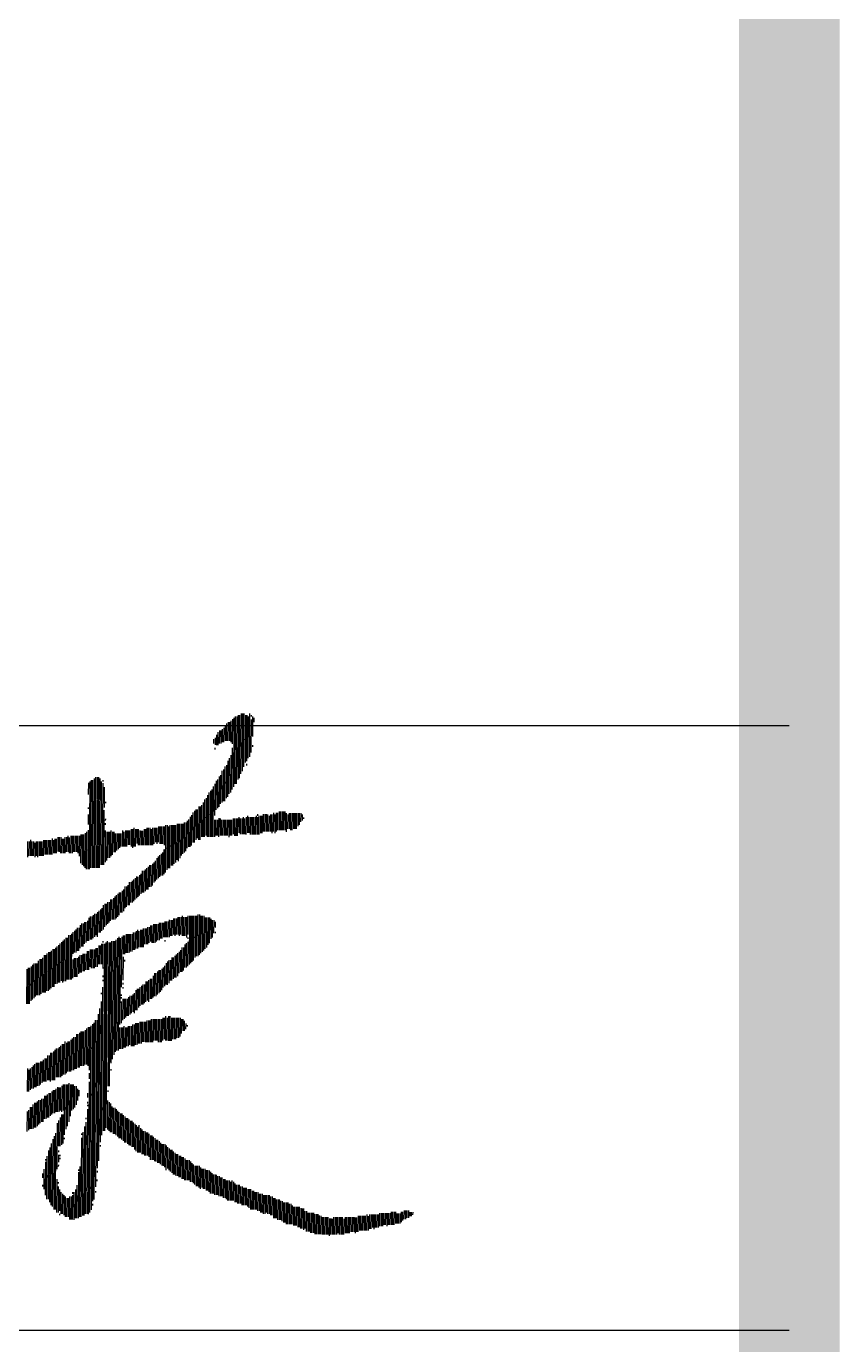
# Model space of a CAD drawing. Extents: x 1738711 to 2346805, y 1189731 to 2516152.
# Drawn here: x 2023104 to 2023508, y 1369309 to 1369963 of the extents above; entities that cross this region are included whole.
import ezdxf
from ezdxf.enums import TextEntityAlignment as Align

# ---------------------------------------------------------------- set-up
doc = ezdxf.new("R2010")
doc.units = 0
doc.header["$LTSCALE"] = 1000
doc.header["$MEASUREMENT"] = 0
doc.layers.add('TK', color=4, linetype='Continuous')
doc.layers.add('签名', color=2, linetype='Continuous')
doc.styles.add('宋体', font='SIMSUN.TTF', dxfattribs={"width": 0.75})

# ---------------------------------------------------------------- blocks, each defined once
blk = doc.blocks.new('hjashrtahreahe')
at = {"layer": 'TK', "color": 7}
for p, q in [((76600, 2800), (83100, 2800)), ((76600, 2200), (83100, 2200))]:
    blk.add_line(p, q, dxfattribs=at)
at = {"layer": 'TK', "color": 3, "const_width": 100}
blk.add_lwpolyline([(2500, 1000), (2500, 58400), (83100, 58400), (83100, 1000)], close=True, dxfattribs=at)
at = {"layer": 'TK', "color": 7, "const_width": 25}
blk.add_lwpolyline([(76600, 3550), (83100, 3550), (83100, 1000), (76600, 1000)], close=True, dxfattribs=at)
at = {"layer": 'TK', "style": '宋体', "width": 0.75}
for tag, height, p in [('项目负责人', 350, (6002.9, 57088.7)), ('专业负责人', 350, (6002.9, 56223.7)), ('设计人', 350, (6002.9, 55419.4)), ('版号1', 250, (77303.9, 22193.4)), ('时间1', 250, (82405.3, 22193.4)), ('版号2', 250, (77303.9, 21593.4)), ('时间2', 250, (82405.3, 21593.4)), ('版号3', 250, (77303.9, 20993.4)), ('时间3', 250, (82405.3, 20993.4)), ('建筑会签', 0.0001, (78977.9, 2403.2)), ('电气会签', 0.0001, (82127.9, 2403.2)), ('结构会签', 0.0001, (78977.9, 1803.2)), ('暖通会签', 0.0001, (82127.9, 1803.2)), ('给排水会签', 0.0001, (78977.9, 1249.5)), ('智能化会签', 0.0001, (82127.9, 1249.5))]:
    blk.add_attdef(tag, text='', height=height, dxfattribs=at).set_placement(p, align=Align.CENTER)
for tag, p in [('合作设计单位', (80815.9, 48985.9)), ('版号说明1', (79853.9, 22318.2)), ('版号说明2', (79853.9, 21718.2)), ('版号说明3', (79853.9, 21118.2)), ('浙江绿储科技有限公司', (80545.2, 16035.9)), ('百兆瓦级集中式熔盐储能关键', (80545.2, 14953.2)), ('设备研发及制造基地项目', (80545.2, 14603.3)), ('1#研发楼', (80545.2, 13635.9)), ('图名', (80545.2, 12435.9)), ('工程编号', (78977.9, 11460.9)), ('子项编号', (82127.9, 11460.9)), ('建筑', (78977.9, 10710.9)), ('图号', (82127.9, 10710.9)), ('施工图', (78977.9, 9960.9)), ('2023.03', (82127.9, 9960.9)), ('审定', (79352.9, 8460.9)), ('审核', (79352.9, 7710.9)), ('工程负责', (79352.9, 6960.9)), ('专业负责', (79352.9, 6210.9)), ('设计', (79352.9, 5460.9)), ('制图', (79352.9, 4710.9)), ('校对', (79352.9, 3960.9))]:
    blk.add_attdef(tag, text='', height=250, dxfattribs=at).set_placement(p, align=Align.MIDDLE_CENTER)
blk = doc.blocks.new('A$C579C72A4')
for p, q in [((1880.8, 923.6), (1880.2, 833.8)), ((1882.9, 923.6), (1882.3, 838.1)), ((1885.1, 923.6), (1884.5, 844.5)), ((1893.6, 923.5), (1893.2, 859.4)), ((1855, 902.4), (1854.8, 881)), ((1857.1, 904.5), (1857, 883.2)), ((1859.3, 908.8), (1859.1, 883.2)), ((1861.5, 910.9), (1861.3, 883.1)), ((1863.6, 910.9), (1863.4, 883.1)), ((1865.8, 913), (1865.5, 881)), ((1867.9, 915.2), (1867.7, 878.8)), ((1870.1, 917.3), (1869.3, 814.6)), ((1872.2, 919.4), (1871.5, 818.9)), ((1874.4, 919.4), (1873.6, 818.9)), ((1876.5, 921.5), (1875.8, 825.3)), ((1878.7, 921.5), (1878, 827.4)), ((1887.2, 921.4), (1886.7, 850.9)), ((1889.3, 921.4), (1888.9, 853)), ((1891.5, 919.3), (1891, 857.3)), ((1895.7, 915), (1895.4, 865.8)), ((1895.8, 921.4), (1895.7, 919.2)), ((1897.9, 919.2), (1897.7, 889.3)), ((1900, 917.1), (1900, 910.7)), ((1839.9, 885.4), (1839.9, 879)), ((1842.1, 887.6), (1842, 876.9)), ((1844.2, 891.8), (1844.1, 876.8)), ((1846.4, 896.1), (1846.3, 876.8)), ((1848.5, 898.2), (1848.4, 879)), ((1850.7, 898.2), (1850.5, 878.9)), ((1852.8, 900.3), (1852.7, 881.1)), ((1841.9, 872.6), (1841.9, 870.4)), ((1867.6, 872.4), (1867.2, 810.4)), ((1897.6, 876.5), (1897.6, 874.3)), ((1856.7, 844.7), (1856.3, 793.4)), ((1858.9, 846.8), (1858.5, 797.6)), ((1861.1, 853.2), (1860.7, 799.7)), ((1863.2, 857.5), (1862.8, 804)), ((1865.4, 861.7), (1865, 806.1)), ((1888.8, 848.7), (1888.8, 846.6)), ((1657.7, 824.7), (1656.8, 694.3)), ((1659.8, 824.7), (1658.9, 694.3)), ((1662, 826.8), (1661, 694.3)), ((1664.1, 829), (1663.2, 694.2)), ((1666.3, 828.9), (1665.3, 694.2)), ((1668.4, 828.9), (1667.4, 694.2)), ((1670.5, 826.8), (1669.6, 694.2)), ((1674.8, 824.6), (1674.8, 822.5)), ((1845.9, 825.5), (1845.6, 782.7)), ((1848.1, 829.8), (1847.7, 784.9)), ((1850.2, 831.9), (1849.9, 789.1)), ((1852.4, 838.3), (1852.1, 791.2)), ((1854.5, 840.4), (1854.2, 793.4)), ((1653.4, 820.5), (1653.3, 803.4)), ((1655.5, 822.6), (1654.6, 692.2)), ((1672.7, 822.5), (1671.8, 698.5)), ((1674.8, 820.3), (1673.9, 698.4)), ((1676.9, 813.9), (1676.7, 784)), ((1832.9, 806.4), (1832.4, 740.1)), ((1835.1, 808.5), (1834.6, 740.1)), ((1837.2, 810.6), (1836.7, 740)), ((1839.4, 814.9), (1838.9, 740)), ((1841.6, 819.1), (1841.2, 772.1)), ((1843.7, 823.4), (1843.4, 780.6)), ((1678.9, 792.5), (1678.8, 790.4)), ((1817.8, 785.1), (1817.4, 735.9)), ((1819.9, 785.1), (1819.6, 735.9)), ((1822.1, 787.2), (1821.7, 740.1)), ((1824.3, 791.4), (1823.9, 740.1)), ((1826.4, 795.7), (1826, 740.1)), ((1828.6, 797.8), (1828.2, 742.2)), ((1830.7, 802.1), (1830.3, 740.1)), ((1653.1, 773.4), (1652.9, 758.5)), ((1653.1, 784.1), (1653.1, 782)), ((1676.6, 779.7), (1676, 698.4)), ((1678.7, 766.8), (1678.6, 764.7)), ((1802.7, 765.9), (1802.4, 725.3)), ((1804.9, 770.2), (1804.5, 725.3)), ((1807, 772.3), (1806.7, 727.4)), ((1809.2, 776.6), (1808.9, 731.7)), ((1811.3, 778.7), (1811, 731.7)), ((1813.5, 780.8), (1813.2, 735.9)), ((1815.6, 780.8), (1815.3, 738.1)), ((1841.2, 765.7), (1841, 740)), ((1843.3, 765.6), (1843.1, 742.1)), ((1845.5, 765.6), (1845.3, 742.1)), ((1847.6, 767.8), (1847.4, 740)), ((1849.7, 767.7), (1849.6, 742.1)), ((1851.9, 765.6), (1851.7, 742.1)), ((1854, 765.6), (1853.8, 742.1)), ((1856.1, 765.6), (1856, 742)), ((1858.3, 765.5), (1858.1, 742)), ((1860.4, 765.5), (1860.3, 742)), ((1862.6, 765.5), (1862.4, 739.9)), ((1864.7, 765.5), (1864.5, 742)), ((1866.8, 765.5), (1866.7, 742)), ((1869, 767.6), (1868.8, 744.1)), ((1871.1, 767.6), (1870.9, 741.9)), ((1873.3, 767.6), (1873.1, 741.9)), ((1875.4, 767.6), (1875.2, 741.9)), ((1877.6, 769.7), (1877.4, 746.2)), ((1879.7, 767.5), (1879.5, 744)), ((1881.8, 767.5), (1881.7, 744)), ((1884, 769.6), (1883.8, 744)), ((1886.1, 767.5), (1885.9, 744)), ((1888.3, 769.6), (1888.1, 743.9)), ((1890.4, 771.7), (1890.2, 746.1)), ((1892.5, 769.6), (1892.4, 746)), ((1894.7, 769.6), (1894.5, 743.9)), ((1896.8, 769.5), (1896.6, 743.9)), ((1898.9, 769.5), (1898.8, 743.9)), ((1901.1, 769.5), (1900.9, 743.8)), ((1903.2, 771.6), (1903, 743.8)), ((1905.4, 769.5), (1905.2, 743.8)), ((1905.4, 773.8), (1905.4, 771.6)), ((1907.5, 771.6), (1907.3, 743.8)), ((1909.7, 771.6), (1909.5, 745.9)), ((1911.8, 771.6), (1911.6, 745.9)), ((1913.9, 773.7), (1913.8, 748)), ((1916.1, 773.7), (1915.9, 748)), ((1918.2, 773.7), (1918, 748)), ((1920.4, 773.6), (1920.2, 748)), ((1922.5, 771.5), (1922.3, 748)), ((1924.6, 773.6), (1924.5, 748)), ((1926.8, 773.6), (1926.6, 745.8)), ((1928.9, 775.7), (1928.7, 747.9)), ((1931.1, 773.6), (1930.9, 745.8)), ((1933.2, 775.7), (1933, 747.9)), ((1935.3, 775.7), (1935.2, 750)), ((1937.5, 777.8), (1937.3, 750)), ((1939.6, 777.8), (1939.4, 750)), ((1941.8, 777.8), (1941.6, 750)), ((1943.9, 777.8), (1943.7, 750)), ((1946.1, 777.7), (1945.9, 749.9)), ((1948.2, 775.6), (1948, 747.8)), ((1950.3, 773.4), (1950.1, 752)), ((1952.5, 775.6), (1952.3, 752)), ((1954.6, 775.5), (1954.4, 749.9)), ((1956.7, 775.5), (1956.5, 749.9)), ((1958.9, 775.5), (1958.7, 752)), ((1961, 775.5), (1960.8, 752)), ((1963.1, 775.5), (1963, 752)), ((1965.3, 775.5), (1965.1, 756.2)), ((1967.4, 775.4), (1967.3, 758.3)), ((1969.6, 775.4), (1969.5, 762.6)), ((1971.7, 773.3), (1971.6, 764.7)), ((1973.8, 769), (1973.8, 766.8)), ((1648.6, 745.7), (1648.2, 694.3)), ((1650.7, 747.8), (1650.3, 692.2)), ((1652.9, 749.9), (1652.5, 692.2)), ((1678.5, 749.7), (1678.2, 702.7)), ((1678.6, 760.4), (1678.6, 758.3)), ((1680.7, 747.6), (1680.4, 704.8)), ((1682.8, 747.6), (1682.5, 709.1)), ((1684.9, 747.5), (1684.7, 709.1)), ((1687.1, 749.7), (1686.8, 711.2)), ((1689.2, 747.5), (1689, 713.3)), ((1691.4, 747.5), (1691.1, 717.6)), ((1704.2, 749.5), (1704, 726)), ((1706.3, 747.4), (1706.2, 726)), ((1708.5, 749.5), (1708.3, 726)), ((1710.6, 749.5), (1710.4, 726)), ((1712.8, 749.5), (1712.6, 728.1)), ((1714.9, 749.5), (1714.7, 728.1)), ((1717, 751.6), (1716.9, 725.9)), ((1719.2, 751.6), (1719, 723.8)), ((1721.3, 753.7), (1721.1, 725.9)), ((1723.5, 751.5), (1723.3, 725.9)), ((1725.6, 751.5), (1725.4, 730.1)), ((1727.7, 751.5), (1727.6, 728)), ((1729.9, 749.4), (1729.7, 728)), ((1732, 749.3), (1731.8, 728)), ((1734.1, 749.3), (1734, 727.9)), ((1736.3, 751.5), (1736.1, 727.9)), ((1738.4, 751.4), (1738.3, 727.9)), ((1740.6, 753.6), (1740.4, 727.9)), ((1742.7, 753.5), (1742.5, 727.9)), ((1744.9, 753.5), (1744.7, 727.9)), ((1747, 751.4), (1746.8, 727.9)), ((1749.1, 753.5), (1749, 727.8)), ((1751.3, 753.5), (1751.1, 730)), ((1753.4, 753.5), (1753.3, 732.1)), ((1755.6, 753.5), (1755.4, 729.9)), ((1757.7, 755.6), (1757.5, 732.1)), ((1759.8, 755.6), (1759.7, 729.9)), ((1762, 755.5), (1761.8, 729.9)), ((1764.1, 755.5), (1763.9, 729.9)), ((1766.3, 755.5), (1766.1, 727.7)), ((1768.4, 757.6), (1767.9, 687.1)), ((1770.6, 757.6), (1770.1, 691.3)), ((1772.7, 755.5), (1772.2, 693.5)), ((1774.8, 757.6), (1774.4, 693.4)), ((1777, 757.6), (1776.5, 697.7)), ((1779.1, 757.6), (1778.7, 697.7)), ((1781.2, 757.5), (1780.8, 699.8)), ((1783.4, 757.5), (1783, 701.9)), ((1785.5, 759.7), (1785.2, 706.2)), ((1787.7, 759.6), (1787.3, 704)), ((1789.8, 759.6), (1789.4, 708.3)), ((1792, 759.6), (1791.6, 712.6)), ((1794.1, 759.6), (1793.8, 714.7)), ((1796.2, 761.7), (1795.9, 716.8)), ((1798.4, 761.7), (1798.1, 718.9)), ((1800.5, 763.8), (1800.2, 723.2)), ((1562.9, 733.5), (1562.8, 709.9)), ((1565.1, 733.4), (1564.9, 712.1)), ((1567.2, 735.6), (1567.1, 712)), ((1569.4, 733.4), (1569.2, 712)), ((1571.5, 733.4), (1571.3, 712)), ((1573.6, 731.2), (1573.5, 709.9)), ((1575.8, 733.4), (1575.6, 712)), ((1577.9, 733.3), (1577.7, 709.8)), ((1580.1, 733.3), (1579.9, 711.9)), ((1582.2, 733.3), (1582, 711.9)), ((1584.3, 733.3), (1584.2, 711.9)), ((1586.5, 735.4), (1586.3, 711.9)), ((1588.6, 735.4), (1588.5, 714)), ((1590.8, 735.4), (1590.6, 714)), ((1592.9, 735.4), (1592.7, 714)), ((1595, 735.4), (1594.9, 714)), ((1597.2, 735.3), (1597, 714)), ((1599.3, 737.5), (1599.2, 713.9)), ((1601.5, 735.3), (1601.3, 716.1)), ((1603.6, 737.4), (1603.5, 716.1)), ((1605.7, 737.4), (1605.6, 716)), ((1607.9, 739.5), (1607.7, 718.2)), ((1610, 739.5), (1609.9, 718.1)), ((1612.2, 739.5), (1612, 716)), ((1614.3, 737.4), (1614.1, 716)), ((1616.4, 737.3), (1616.3, 716)), ((1618.6, 739.5), (1618.4, 715.9)), ((1620.7, 739.5), (1620.6, 718.1)), ((1622.9, 741.6), (1622.7, 718.1)), ((1625, 739.4), (1624.8, 715.9)), ((1627.2, 741.5), (1627, 715.9)), ((1629.3, 741.5), (1629.1, 715.9)), ((1631.4, 741.5), (1631.3, 718)), ((1633.6, 741.5), (1633.4, 718)), ((1635.7, 741.5), (1635.5, 718)), ((1637.9, 741.5), (1637.7, 715.8)), ((1640, 741.5), (1639.8, 711.5)), ((1642.1, 743.6), (1641.8, 700.8)), ((1644.3, 743.6), (1644, 698.7)), ((1646.4, 743.5), (1646.1, 696.5)), ((1693.5, 745.3), (1693.3, 717.5)), ((1695.6, 745.3), (1695.4, 719.7)), ((1697.8, 745.3), (1697.6, 721.8)), ((1699.9, 745.3), (1699.7, 723.9)), ((1702, 745.3), (1701.9, 726)), ((1755.2, 708.5), (1755, 676.5)), ((1757.4, 710.7), (1757.2, 678.6)), ((1759.5, 712.8), (1759.3, 680.7)), ((1761.7, 714.9), (1761.5, 682.8)), ((1763.8, 717), (1763.6, 682.8)), ((1766, 721.3), (1765.8, 684.9)), ((1733.7, 689.5), (1733.5, 657.4)), ((1735.8, 689.4), (1735.6, 657.4)), ((1738, 691.6), (1737.8, 659.5)), ((1740.2, 693.7), (1739.9, 661.6)), ((1742.3, 695.8), (1742.1, 661.6)), ((1744.5, 697.9), (1744.2, 665.9)), ((1746.6, 697.9), (1746.4, 665.8)), ((1748.8, 700), (1748.5, 668)), ((1750.9, 702.2), (1750.7, 672.2)), ((1753.1, 704.3), (1752.8, 674.3)), ((1712.2, 668.2), (1712, 638.3)), ((1714.3, 672.5), (1714.1, 638.3)), ((1716.5, 672.5), (1716.3, 642.5)), ((1718.6, 674.6), (1718.4, 642.5)), ((1720.8, 676.7), (1720.6, 644.6)), ((1722.9, 678.8), (1722.7, 646.8)), ((1725.1, 681), (1724.9, 648.9)), ((1727.2, 680.9), (1727, 651)), ((1729.4, 683.1), (1729.2, 653.1)), ((1731.5, 685.2), (1731.3, 655.3)), ((1690.6, 649.1), (1690.4, 617.1)), ((1692.8, 651.3), (1692.6, 617)), ((1695, 653.4), (1694.7, 619.2)), ((1697.1, 655.5), (1696.9, 621.3)), ((1699.3, 657.6), (1699, 623.4)), ((1701.4, 657.6), (1701.2, 627.7)), ((1703.6, 659.7), (1703.3, 627.7)), ((1705.7, 661.9), (1705.5, 629.8)), ((1707.9, 666.1), (1707.6, 634)), ((1710, 666.1), (1709.8, 636.2)), ((1667, 627.9), (1666.7, 591.6)), ((1669.1, 630), (1668.9, 598)), ((1671.3, 632.2), (1671, 598)), ((1673.4, 634.3), (1673.2, 600.1)), ((1675.6, 638.6), (1675.3, 602.2)), ((1677.8, 640.7), (1677.5, 606.5)), ((1679.9, 640.7), (1679.7, 608.6)), ((1682, 642.8), (1681.8, 610.7)), ((1684.2, 642.8), (1684, 612.8)), ((1686.4, 647), (1686.1, 615)), ((1688.5, 647), (1688.3, 617.1)), ((1641.2, 608.9), (1640.9, 574.6)), ((1643.3, 611), (1643.1, 576.8)), ((1645.5, 611), (1645.2, 576.8)), ((1647.6, 613.1), (1647.4, 581)), ((1649.8, 613.1), (1649.5, 583.1)), ((1651.9, 615.2), (1651.7, 585.3)), ((1654.1, 619.5), (1653.8, 585.2)), ((1656.2, 621.6), (1656, 587.4)), ((1658.4, 621.6), (1658.1, 587.4)), ((1660.5, 623.7), (1660.3, 589.5)), ((1662.7, 625.8), (1662.4, 591.6)), ((1664.8, 625.8), (1664.6, 593.7)), ((1750.2, 610.2), (1750, 582.4)), ((1752.4, 610.2), (1752.2, 582.4)), ((1754.5, 610.2), (1754.3, 584.5)), ((1756.7, 610.2), (1756.5, 586.6)), ((1758.8, 612.3), (1758.6, 586.6)), ((1761, 612.3), (1760.8, 588.8)), ((1763.1, 612.3), (1762.9, 588.7)), ((1765.2, 612.2), (1765.1, 590.9)), ((1767.4, 614.4), (1767.2, 590.8)), ((1769.5, 614.4), (1769.4, 590.8)), ((1771.7, 614.3), (1771.5, 590.8)), ((1773.8, 616.5), (1773.6, 590.8)), ((1776, 616.4), (1775.8, 592.9)), ((1778.1, 616.4), (1777.9, 592.9)), ((1780.2, 618.6), (1780.1, 595)), ((1782.4, 618.5), (1782.2, 592.9)), ((1784.5, 618.5), (1784.3, 595)), ((1786.7, 620.6), (1786.5, 595)), ((1788.8, 620.6), (1788.6, 592.8)), ((1790.9, 620.6), (1790.8, 595)), ((1793.1, 622.7), (1792.9, 592.8)), ((1795.2, 620.6), (1795, 592.8)), ((1797.4, 620.6), (1797.2, 592.8)), ((1799.5, 620.5), (1799.3, 590.6)), ((1801.7, 622.7), (1801.5, 594.9)), ((1803.8, 622.7), (1803.3, 550)), ((1805.9, 622.6), (1805.4, 552.1)), ((1808.1, 622.6), (1807.6, 554.2)), ((1810.2, 622.6), (1809.7, 556.3)), ((1812.3, 622.6), (1811.9, 560.6)), ((1814.5, 622.6), (1814.1, 562.7)), ((1816.6, 624.7), (1816.2, 562.7)), ((1818.8, 624.7), (1818.3, 564.8)), ((1820.9, 622.5), (1820.5, 566.9)), ((1823, 622.5), (1822.7, 569.1)), ((1825.2, 622.5), (1824.8, 571.2)), ((1827.3, 620.3), (1827, 573.3)), ((1829.4, 620.3), (1829.1, 575.4)), ((1831.6, 620.3), (1831.3, 579.7)), ((1833.7, 620.3), (1833.4, 581.8)), ((1835.8, 618.1), (1835.6, 588.2)), ((1838, 616), (1837.8, 590.3)), ((1840.1, 616), (1840, 596.7)), ((1842.2, 613.8), (1842.2, 605.3)), ((1619.7, 589.8), (1619.2, 525.6)), ((1621.8, 589.8), (1621.3, 527.7)), ((1624, 594), (1623.5, 527.7)), ((1626.1, 594), (1625.6, 527.7)), ((1628.3, 596.1), (1627.8, 527.7)), ((1630.4, 598.2), (1630.2, 566.2)), ((1632.6, 600.4), (1632.3, 568.3)), ((1634.7, 602.5), (1634.5, 568.3)), ((1636.9, 604.6), (1636.6, 570.4)), ((1639, 604.6), (1638.8, 570.4)), ((1696.6, 589.2), (1695.4, 422.4)), ((1698.8, 591.3), (1697.6, 422.4)), ((1700.9, 589.2), (1700, 460.9)), ((1703.1, 591.3), (1702.5, 516.5)), ((1705.2, 593.4), (1705, 565.6)), ((1707.4, 593.4), (1707.2, 565.6)), ((1709.5, 595.5), (1709.3, 567.7)), ((1711.6, 595.5), (1711.4, 567.7)), ((1713.8, 595.5), (1713.6, 567.7)), ((1715.9, 595.5), (1715.7, 569.8)), ((1718.1, 595.5), (1717.9, 569.8)), ((1720.2, 597.6), (1720, 571.9)), ((1722.4, 597.6), (1722.2, 571.9)), ((1724.5, 599.7), (1724.3, 574)), ((1726.7, 601.8), (1726.5, 574)), ((1728.8, 599.7), (1728.6, 576.2)), ((1730.9, 601.8), (1730.8, 576.1)), ((1733.1, 601.8), (1732.9, 576.1)), ((1735.2, 603.9), (1735, 576.1)), ((1737.4, 603.9), (1737.2, 580.4)), ((1739.5, 603.9), (1739.3, 580.4)), ((1741.7, 606), (1741.5, 580.3)), ((1743.8, 606), (1743.6, 582.5)), ((1746, 608.1), (1745.8, 584.6)), ((1748.1, 608.1), (1747.9, 582.4)), ((1801.4, 590.6), (1801.4, 588.5)), ((1842.1, 598.9), (1842.1, 596.7)), ((1598.1, 570.7), (1597.7, 515.1)), ((1600.3, 572.8), (1599.9, 517.2)), ((1602.4, 572.8), (1602, 517.2)), ((1604.6, 574.9), (1604.2, 521.4)), ((1606.7, 577), (1606.3, 521.4)), ((1608.9, 579.2), (1608.5, 523.6)), ((1611, 581.3), (1610.6, 523.5)), ((1613.2, 583.4), (1612.8, 525.7)), ((1615.3, 585.5), (1614.9, 523.5)), ((1617.5, 587.6), (1617.1, 525.6)), ((1651.6, 570.3), (1651.4, 542.5)), ((1653.7, 570.3), (1653.5, 542.5)), ((1655.9, 572.4), (1655.7, 546.7)), ((1658, 572.4), (1657.8, 544.6)), ((1660.2, 572.4), (1660, 544.6)), ((1662.3, 572.4), (1662.1, 544.6)), ((1664.4, 574.5), (1664.2, 546.7)), ((1666.6, 574.5), (1666.4, 546.7)), ((1668.8, 578.7), (1668.6, 550.9)), ((1670.9, 578.7), (1670.7, 550.9)), ((1673, 580.8), (1672.8, 550.9)), ((1675.2, 580.8), (1674.9, 544.5)), ((1675.2, 585.1), (1675.2, 583)), ((1677.3, 580.8), (1675.3, 302.8)), ((1679.5, 582.9), (1677.5, 302.8)), ((1681.6, 585), (1679.6, 307.1)), ((1683.8, 582.9), (1682.2, 369.1)), ((1685.9, 582.9), (1684.4, 369)), ((1688, 585), (1686.7, 403.2)), ((1690.2, 585), (1688.9, 409.6)), ((1692.3, 585), (1691.1, 416)), ((1694.5, 587.1), (1693.3, 420.3)), ((1767.2, 586.6), (1767.2, 584.4)), ((1788.4, 569.3), (1788.2, 537.2)), ((1790.6, 571.4), (1790.4, 539.4)), ((1792.8, 575.7), (1792.5, 539.3)), ((1794.9, 575.7), (1794.7, 541.5)), ((1797.1, 579.9), (1796.8, 545.7)), ((1799.2, 582.1), (1799, 545.7)), ((1801.4, 584.2), (1801.1, 547.8)), ((1570.2, 549.5), (1569.8, 498.2)), ((1572.3, 551.6), (1572, 500.3)), ((1574.5, 551.6), (1574.1, 502.4)), ((1576.6, 551.6), (1576.3, 504.5)), ((1578.8, 555.8), (1578.4, 504.5)), ((1580.9, 558), (1580.5, 504.5)), ((1583.1, 558), (1582.7, 506.6)), ((1585.2, 560.1), (1584.9, 508.8)), ((1587.4, 564.3), (1587, 508.7)), ((1589.5, 564.3), (1589.1, 508.7)), ((1591.7, 566.4), (1591.3, 510.9)), ((1593.8, 568.6), (1593.4, 510.8)), ((1596, 568.6), (1595.6, 513)), ((1630.1, 557.6), (1629.9, 529.8)), ((1632.3, 559.7), (1632.1, 531.9)), ((1634.4, 559.7), (1634.2, 531.9)), ((1636.5, 559.7), (1636.3, 531.9)), ((1638.7, 561.8), (1638.5, 536.2)), ((1640.8, 564), (1640.7, 538.3)), ((1643, 563.9), (1642.8, 538.3)), ((1645.1, 566.1), (1645, 540.4)), ((1647.3, 566), (1647.1, 540.4)), ((1649.4, 566), (1649.2, 542.5)), ((1705, 561.4), (1704.7, 527.1)), ((1707.1, 557.1), (1707.1, 554.9)), ((1769.1, 552.3), (1768.8, 520.3)), ((1771.2, 554.5), (1771, 520.2)), ((1773.4, 556.6), (1773.1, 522.4)), ((1775.5, 556.6), (1775.3, 526.6)), ((1777.7, 560.8), (1777.4, 526.6)), ((1779.8, 560.8), (1779.6, 528.7)), ((1782, 562.9), (1781.7, 530.9)), ((1784.1, 565.1), (1783.9, 530.8)), ((1786.3, 567.2), (1786, 533)), ((1561.6, 543.1), (1561.2, 491.8)), ((1563.7, 545.3), (1563.3, 491.8)), ((1565.9, 545.2), (1565.5, 491.8)), ((1568, 547.4), (1567.7, 496.1)), ((1674.8, 533.8), (1674.8, 531.6)), ((1749.7, 533.2), (1749.5, 501.2)), ((1751.9, 537.5), (1751.6, 503.3)), ((1754, 537.5), (1753.8, 503.3)), ((1756.2, 539.6), (1755.9, 505.4)), ((1758.3, 541.7), (1758.1, 507.5)), ((1760.4, 541.7), (1760.2, 509.6)), ((1762.6, 543.8), (1762.4, 511.8)), ((1764.8, 546), (1764.5, 516)), ((1766.9, 548.1), (1766.7, 518.1)), ((1674.7, 516.7), (1673.1, 296.4)), ((1674.8, 527.4), (1674.8, 525.2)), ((1704.7, 516.4), (1704.6, 514.3)), ((1704.7, 522.9), (1704.7, 520.7)), ((1723.9, 512), (1723.7, 482.1)), ((1726, 514.2), (1725.8, 482.1)), ((1728.2, 514.1), (1728, 486.3)), ((1730.3, 516.3), (1730.1, 488.5)), ((1732.5, 518.4), (1732.3, 490.6)), ((1734.6, 520.5), (1734.4, 490.6)), ((1736.8, 520.5), (1736.6, 492.7)), ((1738.9, 524.8), (1738.7, 494.8)), ((1741.1, 524.7), (1740.9, 496.9)), ((1743.2, 526.9), (1743, 494.8)), ((1745.4, 529), (1745.2, 499)), ((1747.5, 529), (1747.3, 499)), ((1672.4, 495.3), (1670.9, 285.7)), ((1672.5, 508.1), (1672.5, 506)), ((1702.4, 495.1), (1702.1, 463)), ((1702.4, 505.8), (1702.4, 503.6)), ((1702.4, 501.5), (1702.4, 499.4)), ((1704.5, 499.3), (1704.3, 467.3)), ((1706.7, 499.3), (1706.5, 469.4)), ((1708.8, 499.3), (1708.6, 471.5)), ((1711, 499.3), (1710.8, 473.6)), ((1713.1, 501.4), (1712.9, 473.6)), ((1715.3, 503.5), (1715.1, 475.7)), ((1717.4, 503.5), (1717.2, 477.9)), ((1719.6, 505.6), (1719.4, 480)), ((1721.7, 507.8), (1721.5, 477.8)), ((1668, 476.1), (1666.4, 247.3)), ((1670.2, 484.6), (1668.6, 258)), ((1764.2, 471.1), (1764, 436.9)), ((1766.3, 471.1), (1766.1, 439)), ((1768.5, 473.2), (1768.2, 436.9)), ((1770.6, 471.1), (1770.4, 436.9)), ((1772.8, 473.2), (1772.5, 436.8)), ((1774.9, 473.2), (1774.7, 436.8)), ((1777, 471), (1776.8, 436.8)), ((1779.2, 471), (1778.9, 438.9)), ((1781.3, 471), (1781.1, 438.9)), ((1783.5, 471), (1783.2, 438.9)), ((1785.6, 471), (1785.4, 441)), ((1787.7, 470.9), (1787.5, 441)), ((1789.9, 470.9), (1789.7, 443.1)), ((1648.6, 452.7), (1648.2, 401.4)), ((1650.8, 454.8), (1650.4, 401.4)), ((1652.9, 456.9), (1652.5, 399.2)), ((1655, 456.9), (1654.6, 392.8)), ((1657.2, 459.1), (1655.2, 181.1)), ((1659.4, 461.2), (1657.4, 185.3)), ((1661.5, 463.3), (1659.6, 198.1)), ((1663.7, 467.6), (1661.8, 200.3)), ((1665.8, 467.5), (1664, 219.5)), ((1700, 456.6), (1699.7, 424.5)), ((1702.1, 456.6), (1701.9, 424.5)), ((1704.2, 456.6), (1704, 424.5)), ((1706.4, 458.7), (1706.2, 426.6)), ((1708.5, 456.5), (1708.3, 426.6)), ((1710.6, 456.5), (1710.4, 428.7)), ((1712.8, 458.7), (1712.6, 428.7)), ((1714.9, 458.6), (1714.7, 430.8)), ((1717.1, 458.6), (1716.9, 428.7)), ((1719.2, 460.7), (1719, 428.7)), ((1721.4, 460.7), (1721.1, 428.7)), ((1723.5, 462.9), (1723.3, 430.8)), ((1725.7, 462.8), (1725.4, 430.8)), ((1727.8, 462.8), (1727.6, 432.9)), ((1730, 464.9), (1729.7, 432.9)), ((1732.1, 464.9), (1731.9, 432.9)), ((1734.2, 464.9), (1734, 435)), ((1736.4, 464.9), (1736.2, 435)), ((1738.5, 464.9), (1738.3, 434.9)), ((1740.7, 467), (1740.4, 434.9)), ((1742.8, 467), (1742.6, 434.9)), ((1744.9, 467), (1744.7, 434.9)), ((1747.1, 469.1), (1746.8, 434.9)), ((1749.2, 469.1), (1749, 434.9)), ((1751.4, 469.1), (1751.1, 437)), ((1753.5, 469.1), (1753.3, 437)), ((1755.6, 469), (1755.4, 437)), ((1757.8, 469), (1757.5, 434.8)), ((1759.9, 469), (1759.7, 434.8)), ((1762.1, 469), (1761.8, 434.8)), ((1792, 468.8), (1791.8, 447.4)), ((1794.1, 468.8), (1794, 451.7)), ((1796.3, 466.6), (1796.1, 451.6)), ((1798.4, 462.3), (1798.3, 453.8)), ((1800.5, 460.2), (1800.5, 458)), ((1618.5, 435.8), (1618.2, 386.6)), ((1620.7, 433.7), (1620.3, 388.7)), ((1622.8, 435.8), (1622.5, 390.9)), ((1625, 435.8), (1624.6, 390.9)), ((1627.1, 437.9), (1626.8, 390.8)), ((1629.3, 440), (1628.9, 393)), ((1631.4, 442.1), (1631.1, 392.9)), ((1633.6, 442.1), (1633.2, 395.1)), ((1635.7, 446.4), (1635.4, 395.1)), ((1637.9, 446.4), (1637.5, 397.2)), ((1640, 448.5), (1639.6, 397.2)), ((1642.2, 450.6), (1641.8, 399.3)), ((1644.3, 450.6), (1643.9, 399.3)), ((1646.4, 450.6), (1646.1, 399.3)), ((1592.7, 414.6), (1592.5, 378.3)), ((1594.9, 414.6), (1594.6, 378.2)), ((1597, 418.9), (1596.7, 376.1)), ((1599.2, 418.8), (1598.9, 378.2)), ((1601.3, 421), (1601, 378.2)), ((1603.5, 423.1), (1603.2, 378.2)), ((1605.6, 425.2), (1605.3, 382.4)), ((1607.8, 425.2), (1607.5, 382.4)), ((1609.9, 427.3), (1609.6, 382.4)), ((1612.1, 429.4), (1611.7, 382.4)), ((1614.2, 431.6), (1613.9, 384.5)), ((1616.4, 431.5), (1616, 386.6)), ((1562.7, 395.6), (1562.4, 361.4)), ((1564.8, 393.4), (1564.5, 361.4)), ((1566.9, 395.5), (1566.7, 363.5)), ((1569.1, 397.7), (1568.9, 365.6)), ((1571.2, 399.8), (1571, 365.6)), ((1573.4, 401.9), (1573.1, 367.7)), ((1575.5, 404), (1575.3, 367.7)), ((1577.7, 404), (1577.4, 369.8)), ((1579.8, 404), (1579.6, 369.8)), ((1582, 406.1), (1581.7, 371.9)), ((1584.1, 406.1), (1583.9, 374)), ((1586.3, 408.2), (1586, 376.2)), ((1588.4, 410.4), (1588.2, 376.2)), ((1590.6, 410.3), (1590.3, 376.1)), ((1686.7, 394.7), (1686.7, 392.5)), ((1624.5, 373.7), (1624.1, 316)), ((1654.5, 375.7), (1653, 178.9)), ((1654.6, 388.5), (1654.5, 379.9)), ((1588, 354.8), (1587.8, 320.6)), ((1590.2, 354.8), (1589.9, 320.5)), ((1592.3, 356.9), (1592.1, 322.7)), ((1594.5, 359), (1594.2, 322.6)), ((1596.6, 359), (1596.4, 324.8)), ((1598.8, 361.1), (1598.5, 326.9)), ((1600.9, 363.2), (1600.7, 329)), ((1603, 363.2), (1602.8, 329)), ((1605.2, 365.3), (1605, 331.1)), ((1607.4, 367.5), (1607.1, 331.1)), ((1609.5, 367.4), (1609.2, 331.1)), ((1611.6, 367.4), (1611.4, 333.2)), ((1613.8, 369.6), (1613.5, 331.1)), ((1615.9, 371.7), (1615.7, 333.2)), ((1618.1, 371.7), (1617.5, 296.8)), ((1620.2, 371.6), (1619.7, 305.4)), ((1622.4, 371.6), (1621.9, 309.6)), ((1626.6, 371.6), (1626.3, 324.6)), ((1628.8, 371.6), (1628.5, 333.1)), ((1630.9, 371.6), (1630.6, 335.2)), ((1633, 369.4), (1632.8, 337.3)), ((1635.2, 369.4), (1635, 341.6)), ((1637.3, 365.1), (1637.2, 348)), ((1639.4, 363), (1639.3, 354.4)), ((1652.2, 358.6), (1652.2, 352.2)), ((1682.2, 362.6), (1682.2, 360.5)), ((1564.3, 333.6), (1564.1, 303.6)), ((1566.5, 337.8), (1566.3, 305.7)), ((1568.7, 337.8), (1568.4, 305.7)), ((1570.8, 342.1), (1570.6, 305.7)), ((1573, 344.2), (1572.7, 307.8)), ((1575.1, 344.2), (1574.9, 307.8)), ((1577.3, 346.3), (1577, 309.9)), ((1579.4, 348.4), (1579.2, 312.1)), ((1581.6, 348.4), (1581.3, 314.2)), ((1583.7, 350.5), (1583.5, 316.3)), ((1585.9, 350.5), (1585.6, 316.3)), ((1652, 335.1), (1650.9, 179)), ((1652.1, 345.8), (1652.1, 343.6)), ((1652.1, 341.5), (1652.1, 339.3)), ((1682.1, 347.7), (1681.8, 304.9)), ((1684.2, 345.5), (1683.9, 302.8)), ((1686.3, 343.4), (1686, 300.6)), ((1688.4, 339.1), (1688.1, 300.6)), ((1690.5, 336.9), (1690.3, 298.4)), ((1692.7, 336.9), (1692.4, 298.4)), ((1694.8, 334.8), (1694.5, 296.3)), ((1562.2, 331.4), (1562, 301.5)), ((1607, 314), (1606.5, 245.6)), ((1609.1, 318.3), (1608.9, 279.8)), ((1611.3, 322.5), (1611, 279.8)), ((1613.5, 326.8), (1613.2, 281.9)), ((1615.6, 326.8), (1615.3, 284)), ((1649.8, 315.8), (1648.8, 179)), ((1649.8, 322.2), (1649.8, 320.1)), ((1696.9, 332.6), (1696.6, 294.1)), ((1699, 330.4), (1698.8, 292)), ((1701.2, 328.3), (1700.9, 291.9)), ((1703.3, 328.3), (1703, 289.8)), ((1705.4, 326.1), (1705.2, 287.6)), ((1707.6, 324), (1707.3, 285.5)), ((1709.7, 321.8), (1709.4, 285.5)), ((1711.8, 321.8), (1711.5, 283.3)), ((1713.9, 319.6), (1713.7, 281.2)), ((1716.1, 317.5), (1715.8, 281.1)), ((1718.2, 317.5), (1717.9, 279)), ((1720.3, 315.3), (1720.1, 279)), ((1602.6, 294.8), (1601.8, 185.7)), ((1604.7, 299), (1603.9, 185.7)), ((1643.2, 298.8), (1643.2, 296.6)), ((1645.4, 300.9), (1644.5, 176.9)), ((1647.6, 309.4), (1646.6, 176.9)), ((1722.4, 313.2), (1722.2, 274.7)), ((1724.6, 311), (1724.3, 272.5)), ((1726.7, 308.9), (1726.4, 270.4)), ((1728.8, 311), (1728.5, 270.4)), ((1730.9, 306.7), (1730.7, 270.3)), ((1733.1, 304.5), (1732.8, 268.2)), ((1735.2, 302.4), (1734.9, 268.2)), ((1737.3, 302.4), (1737.1, 266)), ((1739.5, 300.2), (1739.2, 266)), ((1741.6, 300.2), (1741.3, 266)), ((1743.7, 298), (1743.5, 263.8)), ((1745.8, 295.9), (1745.6, 259.5)), ((1748, 295.9), (1747.7, 259.5)), ((1596, 277.7), (1595.4, 196.5)), ((1598.2, 284.1), (1597.5, 192.2)), ((1600.4, 290.5), (1599.7, 190)), ((1617.5, 292.5), (1617.5, 290.4)), ((1643.2, 292.4), (1642.3, 174.7)), ((1670.9, 281.5), (1670.9, 279.3)), ((1750.1, 293.7), (1749.9, 259.5)), ((1752.2, 291.6), (1752, 257.4)), ((1754.3, 289.4), (1754.1, 257.3)), ((1756.5, 289.4), (1756.2, 255.2)), ((1758.6, 287.2), (1758.4, 255.2)), ((1760.7, 285.1), (1760.5, 253)), ((1762.9, 282.9), (1762.6, 250.9)), ((1765, 282.9), (1764.8, 250.8)), ((1767.1, 282.9), (1766.9, 248.7)), ((1769.3, 280.8), (1769, 244.4)), ((1771.4, 278.6), (1771.1, 246.5)), ((1773.5, 276.4), (1773.3, 244.4)), ((1589.4, 256.4), (1589.1, 207.2)), ((1589.5, 260.7), (1589.5, 258.5)), ((1591.6, 264.9), (1591.2, 200.8)), ((1593.8, 273.5), (1593.3, 200.8)), ((1608.8, 266.9), (1608.7, 256.2)), ((1608.8, 273.4), (1608.8, 271.2)), ((1610.9, 266.9), (1610.9, 264.8)), ((1610.9, 262.6), (1610.9, 260.5)), ((1775.6, 274.3), (1775.4, 242.2)), ((1777.8, 274.3), (1777.5, 240.1)), ((1779.9, 272.1), (1779.6, 237.9)), ((1782, 270), (1781.8, 237.9)), ((1784.1, 267.8), (1783.9, 235.7)), ((1786.3, 267.8), (1786, 235.7)), ((1788.4, 265.6), (1788.2, 233.6)), ((1790.5, 265.6), (1790.3, 233.6)), ((1792.7, 263.5), (1792.4, 231.4)), ((1794.8, 263.5), (1794.6, 231.4)), ((1796.9, 261.3), (1796.7, 229.2)), ((1799, 259.2), (1798.8, 229.2)), ((1801.2, 259.1), (1801, 229.2)), ((1803.3, 259.1), (1803.1, 229.2)), ((1805.4, 257), (1805.2, 227)), ((1585, 239.3), (1585, 232.9)), ((1587.2, 245.7), (1587, 215.8)), ((1608.7, 252), (1608.6, 249.8)), ((1638.5, 241.1), (1638, 172.6)), ((1638.6, 245.3), (1638.5, 243.2)), ((1640.7, 249.6), (1640.2, 174.8)), ((1666.3, 243), (1666.3, 240.9)), ((1807.6, 254.8), (1807.4, 227)), ((1809.7, 252.7), (1809.5, 224.9)), ((1811.8, 250.5), (1811.6, 222.7)), ((1813.9, 250.5), (1813.7, 220.6)), ((1816.1, 250.5), (1815.9, 220.5)), ((1818.2, 250.5), (1818, 218.4)), ((1820.3, 248.3), (1820.1, 216.2)), ((1822.5, 246.2), (1822.3, 218.4)), ((1824.6, 246.1), (1824.4, 216.2)), ((1826.7, 246.1), (1826.5, 216.2)), ((1828.9, 244), (1828.7, 214)), ((1831, 244), (1830.8, 214)), ((1833.1, 243.9), (1832.9, 211.9)), ((1835.3, 241.8), (1835, 209.7)), ((1837.4, 239.6), (1837.2, 209.7)), ((1839.5, 237.5), (1839.3, 209.7)), ((1841.7, 237.5), (1841.4, 207.5)), ((1843.8, 237.4), (1843.6, 207.5)), ((1584.9, 222.2), (1584.9, 220.1)), ((1606.4, 230.6), (1606, 181.4)), ((1608.4, 219.9), (1608.2, 181.4)), ((1608.5, 226.3), (1608.5, 224.2)), ((1636.2, 221.8), (1635.9, 172.7)), ((1666.2, 230.2), (1666.2, 228)), ((1845.9, 235.3), (1845.7, 207.5)), ((1848.1, 235.3), (1847.8, 205.3)), ((1850.2, 233.1), (1850, 205.3)), ((1852.3, 233.1), (1852.1, 205.3)), ((1854.4, 231), (1854.2, 203.2)), ((1856.6, 230.9), (1856.4, 203.1)), ((1858.7, 228.8), (1858.5, 201)), ((1860.8, 228.8), (1860.6, 198.8)), ((1863, 228.8), (1862.8, 198.8)), ((1865.1, 226.6), (1864.9, 198.8)), ((1867.2, 228.7), (1867, 198.8)), ((1869.4, 226.6), (1869.2, 198.8)), ((1871.5, 224.4), (1871.3, 196.6)), ((1873.6, 222.3), (1873.4, 196.6)), ((1875.8, 222.2), (1875.6, 194.4)), ((1877.9, 222.2), (1877.7, 194.4)), ((1880, 220.1), (1879.8, 194.4)), ((1882.2, 220.1), (1882, 192.3)), ((1884.3, 217.9), (1884.1, 192.2)), ((1886.4, 217.9), (1886.2, 192.2)), ((1888.6, 217.9), (1888.4, 192.2)), ((1610.5, 215.6), (1610.3, 183.5)), ((1612.6, 211.3), (1612.4, 179.2)), ((1614.8, 209.2), (1614.6, 179.2)), ((1616.9, 207), (1616.7, 177.1)), ((1619, 204.9), (1618.8, 174.9)), ((1621.1, 202.7), (1620.9, 174.9)), ((1623.3, 202.7), (1623.1, 174.9)), ((1625.4, 204.8), (1625.2, 170.6)), ((1627.6, 204.8), (1627.3, 170.6)), ((1629.7, 206.9), (1629.5, 170.6)), ((1629.8, 211.2), (1629.7, 209.1)), ((1631.9, 211.2), (1631.6, 170.5)), ((1634.1, 215.4), (1633.8, 172.7)), ((1664, 213.1), (1664, 210.9)), ((1890.7, 215.7), (1890.5, 190.1)), ((1892.8, 215.7), (1892.6, 187.9)), ((1895, 215.7), (1894.7, 185.8)), ((1897.1, 213.5), (1896.9, 185.7)), ((1899.2, 213.5), (1899, 185.7)), ((1901.3, 211.4), (1901.2, 185.7)), ((1903.5, 211.4), (1903.3, 185.7)), ((1905.6, 211.3), (1905.4, 183.5)), ((1907.7, 209.2), (1907.6, 183.5)), ((1909.9, 209.2), (1909.7, 181.4)), ((1912, 209.2), (1911.8, 181.4)), ((1914.1, 207), (1913.9, 179.2)), ((1916.3, 207), (1916.1, 179.2)), ((1918.4, 207), (1918.2, 181.3)), ((1920.6, 207), (1920.4, 179.2)), ((1922.7, 206.9), (1922.5, 179.1)), ((1924.8, 204.8), (1924.6, 177)), ((1927, 204.8), (1926.8, 177)), ((1929.1, 202.6), (1928.9, 172.7)), ((1931.2, 202.6), (1931, 172.7)), ((1933.3, 200.4), (1933.1, 172.6)), ((1935.5, 200.4), (1935.3, 170.5)), ((1937.6, 200.4), (1937.4, 170.5)), ((1939.7, 198.3), (1939.5, 170.5)), ((1941.9, 198.2), (1941.7, 168.3)), ((1610.3, 179.3), (1610.3, 177.1)), ((1659.6, 193.9), (1659.6, 191.7)), ((1944, 196.1), (1943.8, 166.2)), ((1946.1, 196.1), (1945.9, 166.1)), ((1948.3, 196.1), (1948, 164)), ((1950.4, 196), (1950.2, 164)), ((1952.5, 193.9), (1952.3, 164)), ((1954.7, 193.9), (1954.5, 163.9)), ((1956.8, 191.7), (1956.6, 163.9)), ((1958.9, 189.6), (1958.7, 161.8)), ((1961.1, 189.6), (1960.9, 161.8)), ((1963.2, 189.5), (1963, 161.7)), ((1965.3, 189.5), (1965.1, 159.6)), ((1967.5, 189.5), (1967.3, 159.6)), ((1969.6, 187.4), (1969.4, 157.4)), ((1971.7, 187.3), (1971.5, 157.4)), ((1973.9, 187.3), (1973.6, 155.3)), ((1976, 183), (1975.8, 157.4)), ((1978.1, 183), (1977.9, 153.1)), ((1980.2, 180.9), (1980, 153.1)), ((1982.4, 180.8), (1982.2, 153.1)), ((1984.5, 180.8), (1984.3, 150.9)), ((1986.7, 180.8), (1986.4, 150.9)), ((1988.8, 180.8), (1988.6, 150.9)), ((1990.9, 178.6), (1990.7, 148.7)), ((1993.1, 178.6), (1992.8, 148.7)), ((1995.2, 178.6), (1995, 148.7)), ((2067.9, 178.1), (2067.7, 154.6)), ((2072.2, 178.1), (2072, 156.7)), ((2074.3, 178), (2074.2, 156.7)), ((2076.5, 178), (2076.3, 158.8)), ((2078.6, 178), (2078.4, 156.6)), ((2080.7, 178), (2080.6, 158.8)), ((2082.9, 178), (2082.7, 158.7)), ((2085, 178), (2084.9, 158.7)), ((2087.2, 180.1), (2087, 160.8)), ((2089.3, 180.1), (2089.2, 160.8)), ((2091.4, 180.1), (2091.3, 160.8)), ((2093.6, 180), (2093.5, 162.9)), ((2095.7, 180), (2095.6, 162.9)), ((2097.9, 180), (2097.7, 160.8)), ((2100, 180), (2099.9, 162.9)), ((2102.1, 180), (2102, 162.9)), ((2104.3, 182.1), (2104.1, 162.9)), ((2106.4, 182.1), (2106.3, 162.8)), ((2108.6, 182.1), (2108.4, 162.8)), ((2110.7, 182.1), (2110.6, 165)), ((2112.8, 179.9), (2112.7, 164.9)), ((2115, 179.9), (2114.9, 164.9)), ((2117.1, 179.9), (2117, 164.9)), ((2119.3, 182), (2119.1, 167)), ((2121.4, 182), (2121.3, 169.2)), ((2123.5, 184.1), (2123.4, 171.3)), ((2125.7, 184.1), (2125.6, 171.3)), ((2127.8, 184.1), (2127.7, 173.4)), ((2130, 184.1), (2129.9, 173.4)), ((2132.1, 181.9), (2132, 175.5)), ((2134.2, 181.9), (2134.2, 175.5)), ((2136.4, 181.9), (2136.3, 177.6)), ((1997.3, 176.5), (1997.1, 148.7)), ((1999.5, 176.4), (1999.3, 148.7)), ((2001.6, 174.3), (2001.4, 148.6)), ((2003.7, 174.3), (2003.5, 148.6)), ((2005.9, 174.3), (2005.7, 148.6)), ((2008, 174.2), (2007.8, 148.6)), ((2010.1, 174.2), (2009.9, 148.6)), ((2012.3, 172.1), (2012.1, 146.4)), ((2014.4, 172.1), (2014.2, 148.5)), ((2016.5, 172), (2016.4, 148.5)), ((2018.7, 174.2), (2018.5, 148.5)), ((2020.8, 174.2), (2020.6, 148.5)), ((2023, 174.1), (2022.8, 148.5)), ((2025.1, 174.1), (2024.9, 150.6)), ((2027.2, 174.1), (2027.1, 148.4)), ((2029.4, 174.1), (2029.2, 148.4)), ((2031.5, 174.1), (2031.3, 148.4)), ((2033.6, 171.9), (2033.5, 148.4)), ((2035.8, 174), (2035.6, 150.5)), ((2037.9, 174), (2037.8, 150.5)), ((2040.1, 174), (2039.9, 150.5)), ((2042.2, 174), (2042, 150.5)), ((2044.3, 174), (2044.2, 152.6)), ((2046.5, 174), (2046.3, 152.6)), ((2048.6, 174), (2048.5, 152.6)), ((2050.8, 173.9), (2050.6, 150.4)), ((2052.9, 173.9), (2052.7, 152.5)), ((2055.1, 176), (2054.9, 152.5)), ((2057.2, 176), (2057, 154.6)), ((2059.3, 176), (2059.2, 154.6)), ((2061.5, 176), (2061.3, 154.6)), ((2063.6, 176), (2063.5, 154.6)), ((2065.7, 176), (2065.6, 154.6)), ((2070, 175.9), (2069.9, 154.6))]:
    blk.add_line(p, q)
blk = doc.blocks.new('harehraehr')
at = {"layer": '签名'}
blk.add_blockref('A$C579C72A4', (2019870, 1952403), dxfattribs=at)

msp = doc.modelspace()

# ---------------------------------------------------------------- block references
for name, p, xscale, yscale, zscale in [('hjashrtahreahe', (1981933.1, 1368215.97), 0.5, 0.5, 0.5), ('harehraehr', (1349300.78, 718519.45), 0.33333, 0.33333, 0.33333)]:
    msp.add_blockref(name, p, dxfattribs=dict(xscale=xscale, yscale=yscale, zscale=zscale))

doc.saveas('drawing.dxf')
